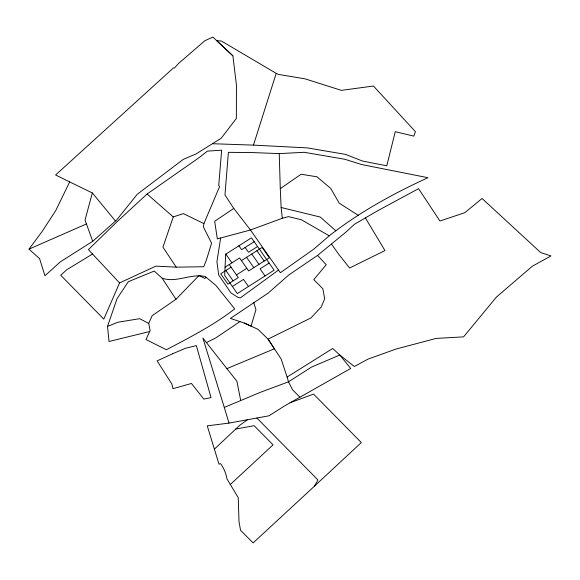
<?xml version="1.0" encoding="UTF-8"?>
<svg xmlns="http://www.w3.org/2000/svg" width="580" height="580" viewBox="0 0 580 580"><rect width="100%" height="100%" fill="white"/><g stroke="black" fill="none" stroke-linecap="round" stroke-linejoin="round"><path stroke-width="0.87" d="M119.567 282.917L88.421 249.618L116.819 221.959L147.102 193.995L198.824 157.84L207.451 151.112L221.661 150.176L218.725 185.39L219.595 186.586L203.921 223.612L203.42 226.969L211.577 243.187L206.313 260.304L203.732 266.742L176.204 267.148L155.875 266.14L119.567 282.917L103.798 319.094L60.69 275.232L66.838 269.685L92.546 254.025M220.646 238.003L216.92 261.711L218.711 275.05L230.97 292.9L238.039 297.453L240.338 297.881L278.523 270.077M69.68 181.91L92.343 192.937L85.035 220.052L92.72 241.309L60.443 261.783L44.957 275.754L39.585 258.629L29 249.139L42.093 231.558L55.694 210.656L69.68 181.91L55.6 174.986L173.558 67.824L174.435 68.041L178.633 63.387L204.914 40.694L212.896 37.076L232.899 55.839L236.43 85.1L236.357 118.458L221.139 138.286L196.018 153.954L183.36 159.333L137.286 194.227L116.486 220.182L92.72 241.309M232.899 55.839L216.623 40.6L221.495 41.086L276.196 73.356L253.467 145.123L212.425 143.717M203.921 223.612L183.367 213.614L173.26 216.92L162.951 247.152L176.204 267.148M149.669 331.513L109.04 341.489L107.51 326.417L117.044 298.671L128.354 281.684L154.229 271.07L162.161 278.219L175.979 299.273L152.149 315.694L148.719 323.394L150.111 330.535L146.008 339.539L166.387 349.747C189.819 337.371 213.752 325.184 234.719 308.894L215.847 285.353L205.161 276.486C190.842 273.296 176.545 283.105 162.161 278.219M299.882 397.162L292.53 389.774L288.477 381.836L287.122 377.043L332.724 348.471L339.793 355.004L350.704 368.467L284.838 405.746L268.989 415.795L229.006 423.103L207.256 425.851L218.993 464.174L220.567 463.63L221.06 464.312A38.186 36.25 27.5 0 1 225.606 473.309L227.106 479.138L238.242 497.654L239.004 521.536L240.548 530.316L253.112 542.923L314.345 486.265L317.956 480.001L256.868 418.006M175.979 299.273L199.02 275.522L204.892 278.451L206.132 277.291M214.39 449.137L239.91 425.162L247.515 419.717M314.345 486.265L361.318 442.554L313.562 394.103L290.036 402.781M230.216 484.568L273.057 444.853L254.149 425.676L235.726 429.04M329.23 235.813L313.599 249.298L280.372 272.709L250.451 229.977L233.783 208.423L224.953 194.967L228.404 152.33L251.452 152.54L279.241 153.599L304.254 152.301L344.774 159.261L361.739 164.56L427.975 177.705C393.167 193.633 359.448 212.193 329.23 235.813L301.462 219.798L288.477 216.615L282.308 218.268L250.451 229.977L217.34 238.895L214.665 221.292L233.783 208.423M253.764 302.579L255.947 309.72L251.046 326.127L244.339 323.06L230.419 318.413L268.221 293.081L288.767 274.985L317.557 255.403L346.282 231.833L354.337 224.344L377.072 211.084L418.557 188.652L439.923 221.016L464.87 212.664L482.052 198.476L540.69 252.561L551 255.911L532.454 266.126L496.422 297.069L463.565 336.864L436.109 338.415L396.212 348.986L368.14 359.056L354.337 366.517L339.793 355.004L311.46 367.125L288.477 381.836L260.391 392.305L224.286 407.421L229.006 423.103M282.308 218.268L281.133 207.495L280.278 188.645L301.143 174.254L316.955 176.791L330.723 188.442L339.256 203.181L358.317 215.376M239.96 321.595L215.963 337.792L206.451 342.584M254.17 241.708L241.621 249.697L238.902 245.819M225.062 267.213L239.569 257.977L248.646 270.947L269.352 257.759L262.117 247.421L241.403 260.601M257.549 246.529L248.494 252.293L245.115 247.471M231.05 267.199L220.697 273.789L227.933 284.127L238.286 277.537L229.216 264.567M236.451 274.913L246.804 268.315M232.384 286.469L243.506 279.386L248.472 286.484M269.127 263.074L260.072 268.837L265.046 275.935M29 249.139L86.471 223.931M224.286 407.421L202.877 338.031L226.889 368.619L274.42 348.79L268.054 339.126L257.926 329.281L244.339 323.06M107.51 326.417L118.095 322.19L139.628 318.688L148.719 323.394M253.467 145.123L307.298 147.893L345.477 154.374L362.529 161.051L386.787 165.815L395.255 131.674L413.823 136.133L415.418 131.667L373.469 86.021L341.359 90.357L305.065 78.844L278.516 74.436L276.196 73.356M281.133 207.495L320.298 217.065L335.827 230.782M147.102 193.995L173.26 216.92M317.557 255.403L326.243 264.763L313.773 279.625L322.828 288.724L324.684 298.772L321.233 306.994L310.902 317.963L268.054 339.126L281.162 359.049L287.122 377.043M92.343 192.937L115.311 220.828M226.889 368.619L236.865 381.154L240.686 400.323M331.492 244.107L338.793 254.388L349.61 268.018L384.953 250.567L365.429 217.971M256.94 250.719L264.175 261.058M251.756 254.011L258.999 264.357M246.58 257.31L253.823 267.648M225.838 254.142L231.927 262.841M225.874 270.49L233.109 280.836M279.241 153.599L280.278 188.645M225.671 254.243L224.677 275.464L237.35 293.567L274.101 270.171L251.459 237.829L225.671 254.243M172.543 353.786L157.122 360.876L171.876 384.069L172.978 388.68L191.472 383.467L203.783 399.084L211.033 397.612L196.352 345.6L185.556 348.254L172.543 353.786"/></g></svg>
